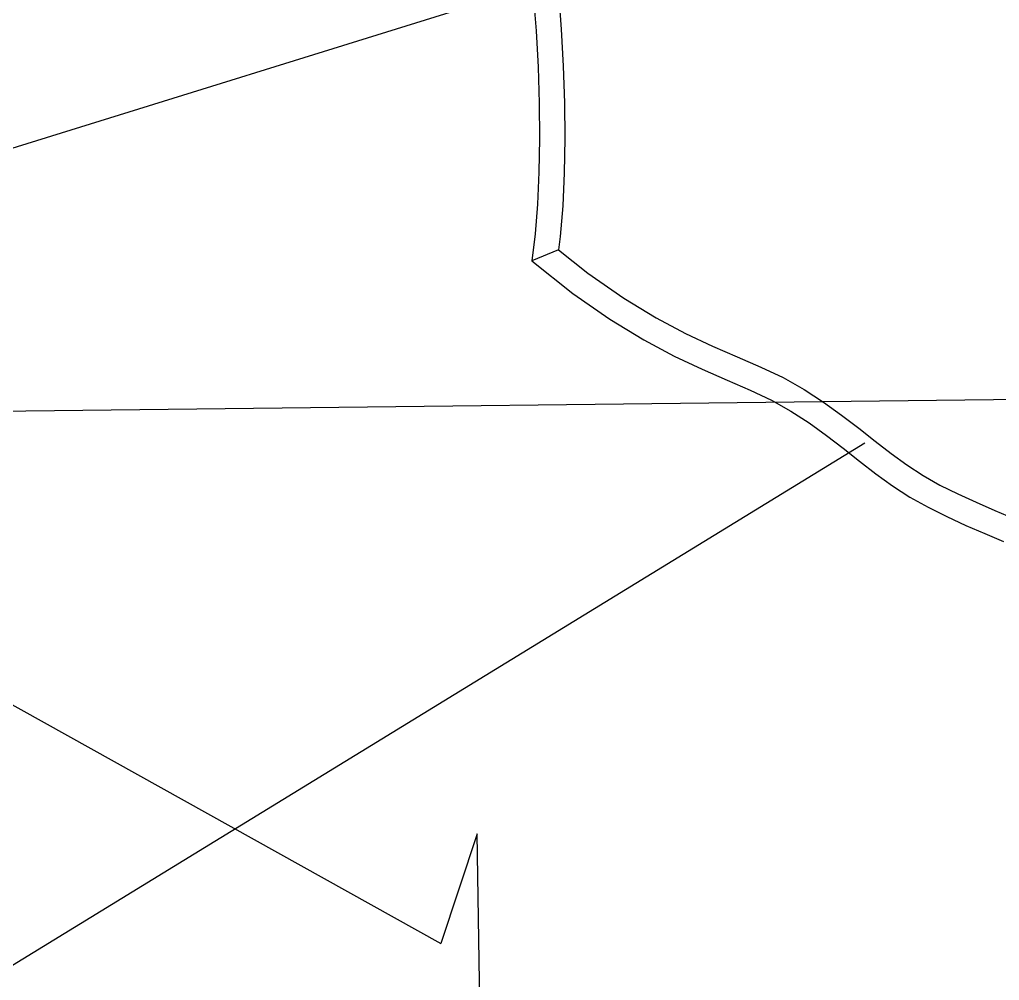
# Model space of a CAD drawing. Header units: millimetres. Extents: x -8855 to 105318, y -17958 to 67465.
# Drawn here: x 47525 to 49077, y 56811 to 58334 of the extents above; entities that cross this region are included whole.
import ezdxf

# ---------------------------------------------------------------- set-up
doc = ezdxf.new("R2010")
doc.units = ezdxf.units.MM
doc.header["$LTSCALE"] = 25
doc.layers.add('DIM', color=5, linetype='Continuous')

msp = doc.modelspace()

# ---------------------------------------------------------------- linework, layer by layer
for p, q in [((48378.39501, 57968.62171), (48335.97297, 57951.19074)), ((46606.1987, 57753.55838), (48191.93974, 56869.56986)), ((48249.32373, 57043.4907), (48191.93974, 56869.56986)), ((48256.39098, 56578.19054), (48249.32373, 57043.4907))]:
    msp.add_line(p, q)
for points in [[(48338.38227, 58373.2141), (48342.80287, 58315.67343), (48345.93086, 58258.02754), (48347.73801, 58201.013), (48348.19609, 58145.36638), (48347.27686, 58091.82427), (48344.95208, 58041.12324), (48341.19353, 57993.99987), (48335.97297, 57951.19074)], [(48378.23117, 58376.71514), (48382.71976, 58318.28941), (48385.89651, 58259.74501), (48387.7328, 58201.81135), (48388.19892, 58145.18767), (48387.26113, 58090.56461), (48384.87916, 58038.61629), (48381.00049, 57989.98692), (48378.39501, 57968.62171)], [(48378.39501, 57968.62171), (48424.74741, 57931.91989), (48481.65381, 57892.22219), (48533.02764, 57860.92323), (48579.57665, 57836.18599), (48622.10393, 57816.18253), (48661.47915, 57799.09398), (48698.56364, 57783.07733), (48733.9102, 57766.29021), (48767.18518, 57747.57809), (48798.01886, 57727.51759), (48826.72817, 57706.79801), (48853.8096, 57685.98149), (48879.76103, 57665.58477), (48905.06791, 57646.0768), (48930.20185, 57627.87426), (48955.73577, 57611.26851), (48982.50805, 57596.17279), (49010.70878, 57582.12817), (49039.9155, 57568.82489), (49069.60132, 57555.97201), (49099.25954, 57543.23606)], [(48335.97297, 57951.19074), (48400.86738, 57899.80737), (48459.78436, 57858.70709), (48513.21936, 57826.15238), (48561.66782, 57800.40573), (48605.62518, 57779.72961), (48645.58688, 57762.38653), (48682.04836, 57746.63896), (48715.50507, 57730.74938), (48746.45352, 57713.34558), (48775.3945, 57694.51648), (48802.82988, 57674.71629), (48829.26153, 57654.39924), (48855.19131, 57634.01953), (48881.12109, 57614.0314), (48907.55273, 57594.88904), (48934.98811, 57577.04669), (48963.75657, 57560.82541), (48993.4974, 57546.01378), (49023.67736, 57532.26721), (49053.76323, 57519.24111), (49083.22176, 57506.59092)]]:
    msp.add_lwpolyline(points)
at = {"layer": 'DIM'}
for p, q in [((48908.38959, 58563.07683), (46115.52576, 57695.99312)), ((49764.07551, 57739.56352), (46115.52576, 57695.99312)), ((48863.30243, 57662.32691), (47497.01107, 56824.69322))]:
    msp.add_line(p, q, dxfattribs=at)

doc.saveas('drawing.dxf')
